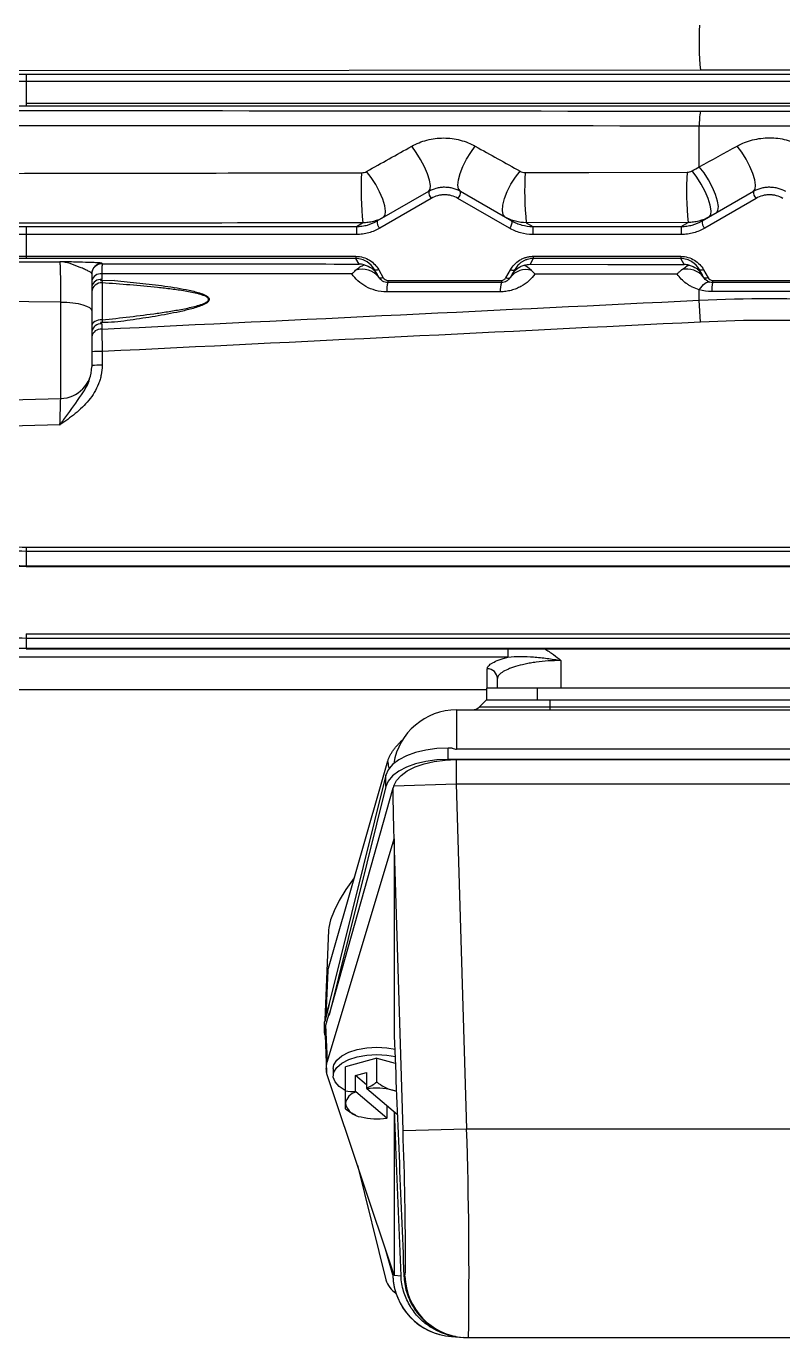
# Paper-space layout '_Top' of a CAD drawing. Header units: inches. Extents: x -10.2 to 13.8, y -10.2 to 6.6.
# Drawn here: x -4.44 to 0.08, y -10.18 to -2.35 of the extents above; entities that cross this region are included whole.
import ezdxf

# ---------------------------------------------------------------- set-up
doc = ezdxf.new("R2010")
doc.units = ezdxf.units.IN
doc.header["$MEASUREMENT"] = 0

psp = doc.layouts.new('_Top')

# ---------------------------------------------------------------- linework, layer by layer
at = {"color": 7, "linetype": 'Continuous', "lineweight": 25}
for p, q in [((-0.4122, -2.6123), (-5.4558, -2.6173)), ((-4.4384, -2.6349), (-4.4384, -2.8266)), ((-4.4384, -2.6349), (4.4384, -2.6349)), ((4.4384, -2.6784), (-4.4384, -2.6784)), ((-4.4384, -2.8088), (4.4384, -2.8088)), ((4.4384, -2.8266), (-4.4384, -2.8266)), ((-0.4188, -3.189), (-0.4188, -2.9454)), ((-2.3422, -3.5122), (-2.035, -3.3348)), ((-1.845, -3.3348), (-1.5378, -3.5122)), ((-0.4022, -3.5122), (-0.095, -3.3348)), ((-2.0195, -3.3775), (-2.3267, -3.5557)), ((-1.5533, -3.5557), (-1.8605, -3.3775)), ((-0.0795, -3.3775), (-0.3867, -3.5557)), ((-2.4665, -3.5452), (-2.4293, -3.5237)), ((-0.4856, -3.5216), (-1.4526, -3.5226)), ((-1.4526, -3.5226), (-1.4135, -3.5452)), ((-0.5265, -3.5452), (-0.4856, -3.5216)), ((-4.4384, -3.5452), (-4.4384, -3.7371)), ((-4.4384, -3.5452), (-2.4665, -3.5452)), ((-2.4665, -3.593), (-4.4384, -3.593)), ((-2.4665, -3.5452), (-2.4665, -3.593)), ((-1.4135, -3.5452), (-1.4135, -3.593)), ((-1.4135, -3.5452), (-0.5265, -3.5452)), ((-0.5265, -3.593), (-1.4135, -3.593)), ((-0.5265, -3.5452), (-0.5265, -3.593)), ((-5.3939, -3.7554), (-4.237, -3.7562)), ((-4.4384, -3.7235), (-2.4697, -3.7235)), ((-2.4697, -3.7371), (-4.4384, -3.7371)), ((-2.4697, -3.7235), (-2.4697, -3.7371)), ((-2.4509, -3.7696), (-2.4697, -3.7371)), ((-1.4103, -3.7371), (-1.4298, -3.7709)), ((-1.4103, -3.7235), (-0.5297, -3.7235)), ((-1.4103, -3.7235), (-1.4103, -3.7371)), ((-0.5297, -3.7371), (-1.4103, -3.7371)), ((-0.5297, -3.7235), (-0.5297, -3.7371)), ((-0.5095, -3.7721), (-0.5297, -3.7371)), ((-3.9872, -3.8283), (-3.9872, -3.8622)), ((-3.985, -3.7655), (-3.985, -3.7677)), ((-2.3329, -3.849), (-2.3606, -3.8011)), ((-2.3337, -3.8033), (-2.3061, -3.8515)), ((-1.5739, -3.8515), (-1.5463, -3.8033)), ((-1.5194, -3.8011), (-1.5471, -3.849)), ((-0.3929, -3.849), (-0.4206, -3.8011)), ((-0.3937, -3.8033), (-0.3661, -3.8515)), ((-3.9107, -3.8686), (-3.9949, -3.8707)), ((-3.985, -3.8822), (-3.985, -4.1031)), ((-2.2792, -3.8671), (-1.6008, -3.8671)), ((-2.2792, -3.8671), (-2.2792, -3.88)), ((-1.6008, -3.88), (-2.2792, -3.88)), ((-1.6008, -3.8671), (-1.6008, -3.88)), ((-0.3392, -3.8671), (0.3392, -3.8671)), ((-0.3392, -3.8671), (-0.3392, -3.88)), ((0.3392, -3.88), (-0.3392, -3.88)), ((-0.4188, -3.9858), (-0.4188, -3.9237)), ((-0.4122, -4.1164), (-0.4188, -3.9858)), ((-4.047, -4.0497), (-4.047, -4.3829)), ((-3.9107, -4.1174), (-3.9949, -4.1195)), ((-3.9872, -4.1271), (-3.9872, -4.1585)), ((-3.985, -4.292), (-3.985, -4.3743)), ((-5.844, -4.6151), (-4.232, -4.5729)), ((-4.237, -4.7307), (-5.3939, -4.762)), ((-4.4384, -5.4608), (4.4384, -5.4608)), ((-4.4384, -5.4608), (-4.4384, -5.577)), ((4.4384, -5.4857), (-4.4384, -5.4857)), ((-4.4384, -5.572), (4.4384, -5.572)), ((-4.4384, -5.577), (4.4384, -5.577)), ((-4.4384, -5.9784), (4.4384, -5.9784)), ((-4.4384, -5.9784), (-4.4384, -6.0675)), ((4.4384, -6.0056), (-4.4384, -6.0056)), ((-4.4384, -6.0649), (4.4384, -6.0649)), ((-4.4384, -6.0675), (4.4384, -6.0675)), ((-1.5619, -6.1176), (-5.3861, -6.1176)), ((-1.685, -6.3021), (-1.685, -6.1868)), ((-1.245, -6.138), (-1.245, -6.3021)), ((-1.625, -6.3021), (-1.625, -6.2456)), ((-5.4641, -6.31), (-1.6875, -6.31)), ((-1.6875, -6.3725), (-1.6875, -6.3021)), ((1.6875, -6.3021), (-1.6875, -6.3021)), ((-1.3853, -6.3725), (-1.3853, -6.3021)), ((-1.7324, -6.4149), (-1.69, -6.3725)), ((-1.7324, -6.4149), (1.7324, -6.4149)), ((-1.69, -6.3725), (1.69, -6.3725)), ((-1.31, -6.4325), (-1.31, -6.3725)), ((-1.8681, -6.4325), (-1.8681, -6.6677)), ((-1.8681, -6.4325), (1.8681, -6.4325)), ((-2.6381, -7.9901), (-2.2783, -6.736)), ((-1.9189, -6.729), (-1.9189, -6.6609)), ((-1.894, -6.6609), (-1.9189, -6.6609)), ((1.9169, -6.729), (-1.9189, -6.729)), ((-1.8711, -6.7295), (-1.8711, -6.8747)), ((-1.8711, -6.7295), (1.8711, -6.7295)), ((1.8681, -6.6677), (-1.8681, -6.6677)), ((-2.2912, -6.8227), (-2.6316, -8.1935)), ((-2.2912, -6.8908), (-2.6303, -8.2563)), ((-2.2912, -6.8908), (-2.2912, -6.8227)), ((-2.2436, -6.8856), (-1.8711, -6.8747)), ((-1.8711, -6.8747), (1.8711, -6.8747)), ((-1.8711, -6.8747), (-1.8085, -8.9347)), ((-2.6303, -8.2563), (-2.2469, -6.8976)), ((-2.6398, -8.5312), (-2.2413, -7.202)), ((-2.1883, -8.9457), (-2.2413, -7.202)), ((-2.2413, -7.202), (-2.2413, -8.3801)), ((-2.6329, -7.7477), (-2.6544, -8.2854)), ((-2.6381, -7.9901), (-2.6488, -8.2594)), ((-2.6298, -8.1932), (-2.6547, -8.2934)), ((-2.6488, -8.2594), (-2.6298, -8.1932)), ((-2.6316, -8.1935), (-2.6298, -8.1932)), ((-2.6543, -8.285), (-2.657, -8.2957)), ((-2.657, -8.3639), (-2.657, -8.2957)), ((-2.6492, -8.3153), (-2.6279, -8.24)), ((-2.6543, -8.3532), (-2.657, -8.3639)), ((-2.657, -8.3639), (-2.6543, -8.3746)), ((-2.6533, -8.3747), (-2.6547, -8.3662)), ((-2.654, -8.3747), (-2.6446, -8.5973)), ((-2.6398, -8.5312), (-2.6492, -8.3153)), ((-2.345, -8.5121), (-2.5325, -8.5652)), ((-2.345, -8.6551), (-2.345, -8.5121)), ((-2.345, -8.5121), (-2.2346, -8.5434)), ((-2.605, -8.5748), (-2.605, -8.6184)), ((-2.5325, -8.8146), (-2.5325, -8.5652)), ((-2.4712, -8.6167), (-2.4063, -8.5983)), ((-2.4712, -8.7108), (-2.4712, -8.6167)), ((-2.4063, -8.6719), (-2.4712, -8.6167)), ((-2.4063, -8.5983), (-2.4063, -8.6924)), ((-2.2413, -9.8096), (-2.6382, -8.6236)), ((-2.4063, -8.6924), (-2.4044, -8.6966)), ((-2.4712, -8.7108), (-2.4693, -8.715)), ((-2.2856, -8.8712), (-2.4693, -8.715)), ((-2.2221, -8.8516), (-2.4044, -8.6966)), ((-2.2837, -8.8702), (-2.2837, -8.7992)), ((-2.2413, -8.8353), (-2.2413, -9.8096)), ((-2.1883, -8.9457), (-1.8085, -8.9347)), ((-1.8085, -8.9347), (1.8085, -8.9347)), ((-2.4611, -9.1527), (-2.2912, -9.8369)), ((-2.2497, -9.8072), (-2.2934, -9.6539)), ((-2.2413, -9.8096), (-2.2001, -9.8128)), ((-2.1829, -9.8141), (-2.1768, -9.8146)), ((-1.8991, -10.1763), (-1.8262, -10.1819)), ((-1.8262, -10.1819), (-1.797, -10.1815)), ((-1.797, -10.183), (-1.8262, -10.1819)), ((1.797, -10.183), (-1.797, -10.183))]:
    psp.add_line(p, q, dxfattribs=at)
at = {"color": 8, "linetype": 'Continuous', "lineweight": 25}
for p, q in [((-4.232, -4.5729), (-4.232, -3.9966)), ((-1.5619, -6.0675), (-1.5619, -6.1176))]:
    psp.add_line(p, q, dxfattribs=at)
at = {"color": 7, "linetype": 'Continuous', "lineweight": 25, "flags": 128}
for points in [[(-2.035, -3.3348), (-2.0263, -3.3224), (-2.0247, -3.2997), (-2.0301, -3.2683), (-2.0423, -3.2302), (-2.0604, -3.1881), (-2.0833, -3.1448), (-2.1092, -3.1032), (-2.1366, -3.0661)], [(-1.845, -3.3348), (-1.8562, -3.3212), (-1.8605, -3.2978), (-1.8576, -3.266), (-1.8477, -3.2281), (-1.8314, -3.1863), (-1.8098, -3.1435), (-1.7843, -3.1025), (-1.7566, -3.0659)], [(-0.095, -3.3348), (-0.0854, -3.3219), (-0.0829, -3.2988), (-0.0875, -3.267), (-0.0991, -3.2287), (-0.1168, -3.1865), (-0.1394, -3.1432), (-0.1654, -3.1017), (-0.1931, -3.0649)], [(-0.3172, -3.4631), (-0.3075, -3.4499), (-0.3051, -3.4262), (-0.3102, -3.3937), (-0.3223, -3.3545), (-0.3406, -3.3115), (-0.364, -3.2675), (-0.3906, -3.2258), (-0.4188, -3.189)], [(-2.3044, -3.4904), (-2.2948, -3.4773), (-2.2925, -3.4536), (-2.2976, -3.4212), (-2.3097, -3.3821), (-2.328, -3.3391), (-2.3513, -3.2952), (-2.3779, -3.2535), (-2.406, -3.2167)], [(-1.5773, -3.4894), (-1.5895, -3.475), (-1.5946, -3.4506), (-1.5921, -3.4178), (-1.5823, -3.3787), (-1.5658, -3.3361), (-1.5437, -3.2927), (-1.5175, -3.2515), (-1.489, -3.2151)], [(-1.4592, -3.2227), (-1.0795, -3.2221), (-0.4922, -3.2211)], [(-0.3607, -3.4882), (-0.3509, -3.4749), (-0.3484, -3.4511), (-0.3534, -3.4184), (-0.3655, -3.379), (-0.3839, -3.3359), (-0.4073, -3.2918), (-0.434, -3.25), (-0.4623, -3.2133)], [(-2.3337, -3.8033), (-2.3382, -3.8048), (-2.3425, -3.8058), (-2.3467, -3.8063), (-2.3505, -3.8063), (-2.3538, -3.8057), (-2.3567, -3.8046), (-2.359, -3.8031), (-2.3606, -3.8011)], [(-1.5463, -3.8033), (-1.5418, -3.8048), (-1.5375, -3.8058), (-1.5333, -3.8063), (-1.5295, -3.8063), (-1.5262, -3.8057), (-1.5233, -3.8046), (-1.521, -3.8031), (-1.5194, -3.8011)], [(-1.4298, -3.7709), (-0.9658, -3.7715), (-0.5095, -3.7721)], [(-0.5515, -3.83), (-0.7943, -3.8298), (-1.4009, -3.8296)], [(-0.3937, -3.8033), (-0.3982, -3.8048), (-0.4025, -3.8058), (-0.4067, -3.8063), (-0.4105, -3.8063), (-0.4138, -3.8057), (-0.4167, -3.8046), (-0.419, -3.8031), (-0.4206, -3.8011)], [(-2.3061, -3.8515), (-2.3105, -3.853), (-2.3149, -3.854), (-2.319, -3.8544), (-2.3228, -3.8544), (-2.3261, -3.8538), (-2.329, -3.8526), (-2.3313, -3.851), (-2.3329, -3.849)], [(-1.5739, -3.8515), (-1.5695, -3.853), (-1.5651, -3.854), (-1.561, -3.8544), (-1.5572, -3.8544), (-1.5539, -3.8538), (-1.551, -3.8526), (-1.5487, -3.851), (-1.5471, -3.849)], [(-0.4188, -3.9237), (-0.4104, -3.9117), (-0.4021, -3.9013), (-0.3938, -3.8926), (-0.3858, -3.8856), (-0.378, -3.8806), (-0.3706, -3.8775), (-0.3637, -3.8764), (-0.3573, -3.8773)], [(-0.3661, -3.8515), (-0.3705, -3.853), (-0.3749, -3.854), (-0.379, -3.8544), (-0.3828, -3.8544), (-0.3861, -3.8538), (-0.389, -3.8526), (-0.3913, -3.851), (-0.3929, -3.849)], [(-4.232, -3.9966), (-4.4229, -3.9961), (-5.3989, -3.9936)], [(-1.6074, -3.9352), (-1.9829, -3.9355), (-2.2858, -3.9358)], [(-4.232, -3.9966), (-4.1957, -3.9979), (-4.1609, -4.001), (-4.1289, -4.006), (-4.1009, -4.0126), (-4.078, -4.0206), (-4.061, -4.0297), (-4.0505, -4.0395), (-4.047, -4.0497)], [(-3.985, -4.1031), (-3.9971, -4.1037), (-4.0087, -4.1057), (-4.0194, -4.1088), (-4.0288, -4.113), (-4.0366, -4.1181), (-4.0423, -4.1239), (-4.0458, -4.1303), (-4.047, -4.1368)], [(-1.9189, -6.6609), (-1.9865, -6.6639), (-2.0519, -6.6728), (-2.1129, -6.6874), (-2.1675, -6.7071), (-2.2141, -6.7314), (-2.2509, -6.7593), (-2.2769, -6.7901), (-2.2912, -6.8227)], [(-1.9189, -6.729), (-1.9865, -6.732), (-2.0519, -6.741), (-2.1129, -6.7556), (-2.1675, -6.7753), (-2.2141, -6.7995), (-2.2509, -6.8275), (-2.2769, -6.8583), (-2.2912, -6.8908)], [(-2.2436, -6.8856), (-2.2274, -6.8539), (-2.2001, -6.8241), (-2.1626, -6.7971), (-2.116, -6.7738), (-2.0618, -6.7549), (-2.0016, -6.7409), (-1.9374, -6.7323), (-1.8711, -6.7295)], [(-2.4782, -7.4327), (-2.4808, -7.4363), (-2.5296, -7.5062), (-2.5697, -7.572), (-2.6004, -7.6325), (-2.6212, -7.6866), (-2.6317, -7.7333), (-2.6329, -7.7477)], [(-2.605, -8.5748), (-2.6011, -8.5526), (-2.5837, -8.5242), (-2.5536, -8.4986), (-2.5121, -8.477), (-2.4617, -8.4607), (-2.405, -8.4506), (-2.345, -8.4472), (-2.285, -8.4506), (-2.2359, -8.4589)], [(-2.5702, -8.6822), (-2.5941, -8.655), (-2.6046, -8.6258), (-2.6011, -8.5962), (-2.5837, -8.5678), (-2.5536, -8.5421), (-2.5121, -8.5206), (-2.4617, -8.5043), (-2.405, -8.4942), (-2.345, -8.4907), (-2.285, -8.4942), (-2.234, -8.5029)], [(-2.5325, -8.7068), (-2.5341, -8.706), (-2.5702, -8.6822)], [(-2.2276, -8.7095), (-2.2391, -8.7073), (-2.2513, -8.7042)], [(-2.2269, -8.7124), (-2.2309, -8.7109), (-2.2513, -8.7042)]]:
    psp.add_lwpolyline(points, dxfattribs=at)
at = {"color": 7, "linetype": 'Continuous', "lineweight": 25}
for centre, radius, start, end in [((1.6214, -2.4272), 2.0419, 177.6075, 185.20219), ((0.0153, -2.9332), 0.4343, 169.84592, 181.60909), ((-0.3818, -3.3286), 2.0567, 177.0955, 185.4428), ((0.5933, -3.3274), 2.0552, 177.08126, 185.45185), ((1.5587, -3.3261), 2.0536, 177.06682, 185.46112), ((-1.9855, -3.341), 0.0498, 172.90551, 227.04865), ((-1.8945, -3.341), 0.0498, 312.95135, 7.09449), ((-0.0455, -3.341), 0.0498, 172.90551, 227.04865), ((-2.2946, -3.5197), 0.0482, 171.02549, 228.22187), ((-1.5854, -3.5197), 0.0482, 311.77813, 8.97451), ((-0.3546, -3.5197), 0.0482, 171.02549, 228.22187), ((-3.985, -3.8275), 0.062, 89.99018, 179.99018), ((-3.985, -3.8296), 0.062, 89.99018, 179.99018), ((-3.9941, -3.8821), 0.0542, 82.66788, 167.42121), ((-2.4321, -3.9267), 0.126, 38.05037, 108.04914), ((-1.4535, -3.9213), 0.1183, 74.52249, 142.30387), ((-0.4918, -3.9241), 0.1242, 37.21922, 105.7216), ((-3.9939, -3.916), 0.0543, 82.82321, 167.7405), ((-3.9896, -3.9397), 0.0577, 85.43225, 174.55245), ((-2.1109, -3.9281), 0.175, 164.05699, 182.52674), ((-1.4356, -3.9276), 0.1719, 163.9156, 182.53722), ((-0.1454, -3.9267), 0.1993, 166.45913, 182.16303), ((-3.9928, -4.1818), 0.055, 84.07976, 170.10555), ((-3.9927, -4.2133), 0.0551, 84.23289, 170.37067), ((-4.0005, -4.8853), 0.5935, 88.50461, 94.49436), ((-4.237, -4.3829), 0.19, 271.5, 0), ((-4.0005, -4.9677), 0.5935, 88.50461, 94.49436), ((-1.6844, -6.2462), 0.0594, 0.57586, 90.56451), ((-1.7749, -6.3725), 0.06, 270, 315), ((-1.8681, -6.8125), 0.38, 90.00367, 170.93503), ((-1.8684, -6.6164), 0.0513, 240.02813, 270.24094), ((-2.1211, -6.9253), 0.1288, 162.05028, 167.60357), ((-2.4976, -8.3031), 0.1574, 163.89037, 176.46471), ((-2.5225, -8.4324), 0.2848, 294.08138, 308.54891), ((-2.3454, -9.0546), 0.3628, 74.96304, 99.35838), ((-2.1745, -8.4433), 0.272, 231.16408, 253.59811), ((-2.4946, -8.5336), 0.1787, 257.74559, 277.50427), ((-2.4466, -8.7993), 0.0873, 105.12206, 169.85125), ((-2.4285, -8.7565), 0.1076, 194.72947, 264.51865), ((-2.3508, -8.5857), 0.2923, 231.55139, 240.5984), ((-2.345, -8.5748), 0.3046, 240.65625, 244.76109), ((-2.3446, -8.5132), 0.3628, 254.96304, 279.35838), ((-2.3117, -8.8172), 0.06, 295.80138, 297.8288), ((-24.8052, -9.7684), 22.6319, 0.00647, 2.08315), ((-27.8639, -9.7989), 26.0697, 359.1557, 1.89968), ((-2.146, -9.7901), 0.1525, 197.8759, 236.3415), ((-1.8699, -9.7974), 0.38, 181.96167, 265.59675)]:
    psp.add_arc(centre, radius, start, end, dxfattribs=at)
at = {"color": 8, "linetype": 'Continuous', "lineweight": 25}
for centre, radius, start, end in [((-2.3993, -9.7743), 0.2262, 349.73938, 2.14111), ((-1.8699, -9.7974), 0.38, 181.47012, 265.59328), ((-1.797, -9.803), 0.38, 181.73663, 265.5933)]:
    psp.add_arc(centre, radius, start, end, dxfattribs=at)
at = {"color": 7, "linetype": 'Continuous', "lineweight": 25}
for points, knots in [([(-5.1236, -2.6269), (-5.1016, -2.6275), (-5.0786, -2.6281), (-5.0304, -2.6292), (-5.0051, -2.6297), (-4.9269, -2.6312), (-4.8715, -2.6321), (-4.7984, -2.633), (-4.7835, -2.6331), (-4.7535, -2.6334), (-4.7382, -2.6336), (-4.6921, -2.634), (-4.6611, -2.6342), (-4.5671, -2.6347), (-4.5034, -2.6349), (-4.4384, -2.6349)], [0, 0, 0, 0, 0.125, 0.125, 0.25, 0.25, 0.5, 0.5, 0.5625, 0.5625, 0.625, 0.625, 0.75, 0.75, 1, 1, 1, 1]), ([(-4.4384, -2.6784), (-4.5054, -2.6784), (-4.5711, -2.6782), (-4.6679, -2.6774), (-4.6999, -2.6771), (-4.7474, -2.6766), (-4.7632, -2.6764), (-4.7943, -2.6759), (-4.8096, -2.6757), (-4.8851, -2.6745), (-4.9421, -2.6733), (-5.0229, -2.6712), (-5.049, -2.6704), (-5.099, -2.6688), (-5.1228, -2.668), (-5.1455, -2.6671)], [0, 0, 0, 0, 0.25, 0.25, 0.375, 0.375, 0.4375, 0.4375, 0.5, 0.5, 0.75, 0.75, 0.875, 0.875, 1, 1, 1, 1]), ([(-4.4384, -2.8266), (-4.4711, -2.8266), (-4.5038, -2.8267), (-4.5687, -2.8269), (-4.6011, -2.827), (-4.696, -2.8276), (-4.7568, -2.8281), (-4.83, -2.829), (-4.8445, -2.8292), (-4.8732, -2.8296), (-4.8874, -2.8299), (-4.9291, -2.8305), (-4.9558, -2.831), (-5.0329, -2.8325), (-5.0802, -2.8337), (-5.1236, -2.835)], [0, 0, 0, 0, 0.125, 0.125, 0.25, 0.25, 0.5, 0.5, 0.5625, 0.5625, 0.625, 0.625, 0.75, 0.75, 1, 1, 1, 1]), ([(-2.1366, -3.0661), (-2.1082, -3.0502), (-2.0777, -3.0379), (-2.0291, -3.0252), (-2.0125, -3.022), (-1.9793, -3.0178), (-1.9626, -3.0167), (-1.929, -3.0168), (-1.912, -3.0179), (-1.879, -3.0222), (-1.8627, -3.0254), (-1.8309, -3.0338), (-1.8152, -3.039), (-1.7851, -3.0511), (-1.7706, -3.0581), (-1.7566, -3.0659)], [0, 0, 0, 0, 0.25, 0.25, 0.375, 0.375, 0.5, 0.5, 0.625, 0.625, 0.75, 0.75, 0.875, 0.875, 1, 1, 1, 1]), ([(-0.1931, -3.0649), (-0.1643, -3.049), (-0.1336, -3.0368), (-0.0845, -3.0242), (-0.0678, -3.021), (-0.0342, -3.0167), (-0.0173, -3.0156), (0.0167, -3.0156), (0.0339, -3.0167), (0.0676, -3.0209), (0.0841, -3.0241), (0.1166, -3.0324), (0.1327, -3.0376), (0.1637, -3.0499), (0.1787, -3.057), (0.1931, -3.0649)], [0, 0, 0, 0, 0.25, 0.25, 0.375, 0.375, 0.5, 0.5, 0.625, 0.625, 0.75, 0.75, 0.875, 0.875, 1, 1, 1, 1]), ([(-5.4928, -3.2296), (-5.3663, -3.2294), (-5.2397, -3.2292), (-5.1131, -3.229), (-4.6069, -3.2281), (-4.1007, -3.2273), (-3.5944, -3.2264), (-3.2083, -3.2257), (-2.8221, -3.2251), (-2.4359, -3.2244)], [0, 0, 0, 0, 0.009652, 0.009652, 0.009652, 0.04826, 0.04826, 0.04826, 0.07771212, 0.07771212, 0.07771212, 0.07771212]), ([(-2.4359, -3.2244), (-2.4306, -3.2244), (-2.4254, -3.2237), (-2.4152, -3.2211), (-2.4105, -3.2192), (-2.406, -3.2167)], [0, 0, 0, 0, 0.5, 0.5, 1, 1, 1, 1]), ([(-0.4922, -3.2211), (-0.4869, -3.221), (-0.4816, -3.2204), (-0.4715, -3.2177), (-0.4668, -3.2158), (-0.4623, -3.2133)], [0, 0, 0, 0, 0.5, 0.5, 1, 1, 1, 1]), ([(-2.035, -3.3348), (-2.0208, -3.3267), (-2.0054, -3.3202), (-1.9814, -3.3138), (-1.9732, -3.3121), (-1.9567, -3.3099), (-1.9482, -3.3094), (-1.9315, -3.3094), (-1.9232, -3.31), (-1.9067, -3.3122), (-1.8984, -3.3138), (-1.8743, -3.3203), (-1.8592, -3.3267), (-1.845, -3.3348)], [0, 0, 0, 0, 0.25, 0.25, 0.375, 0.375, 0.5, 0.5, 0.625, 0.625, 0.75, 0.75, 1, 1, 1, 1]), ([(-1.8605, -3.3775), (-1.8723, -3.3707), (-1.8849, -3.3653), (-1.9051, -3.3598), (-1.912, -3.3584), (-1.9259, -3.3566), (-1.9328, -3.3561), (-1.9469, -3.3561), (-1.954, -3.3565), (-1.9679, -3.3584), (-1.9748, -3.3598), (-1.9948, -3.3652), (-2.0077, -3.3707), (-2.0195, -3.3775)], [0, 0, 0, 0, 0.25, 0.25, 0.375, 0.375, 0.5, 0.5, 0.625, 0.625, 0.75, 0.75, 1, 1, 1, 1]), ([(-0.095, -3.3348), (-0.0808, -3.3267), (-0.0654, -3.3202), (-0.0414, -3.3138), (-0.0332, -3.3121), (-0.0167, -3.3099), (-0.0082, -3.3094), (0.0085, -3.3094), (0.0168, -3.31), (0.0333, -3.3122), (0.0416, -3.3138), (0.0657, -3.3203), (0.0808, -3.3267), (0.095, -3.3348)], [0, 0, 0, 0, 0.25, 0.25, 0.375, 0.375, 0.5, 0.5, 0.625, 0.625, 0.75, 0.75, 1, 1, 1, 1]), ([(0.0795, -3.3775), (0.0677, -3.3707), (0.0551, -3.3653), (0.0349, -3.3598), (0.028, -3.3584), (0.0141, -3.3566), (0.0072, -3.3561), (-0.0069, -3.3561), (-0.014, -3.3565), (-0.0279, -3.3584), (-0.0348, -3.3598), (-0.0548, -3.3652), (-0.0677, -3.3707), (-0.0795, -3.3775)], [0, 0, 0, 0, 0.25, 0.25, 0.375, 0.375, 0.5, 0.5, 0.625, 0.625, 0.75, 0.75, 1, 1, 1, 1]), ([(-2.4665, -3.5452), (-2.4553, -3.5452), (-2.4443, -3.5445), (-2.4225, -3.5416), (-2.4116, -3.5394), (-2.38, -3.5309), (-2.3604, -3.5227), (-2.3422, -3.5122)], [0, 0, 0, 0, 0.25, 0.25, 0.5, 0.5, 1, 1, 1, 1]), ([(-2.3044, -3.4904), (-2.3233, -3.5013), (-2.3433, -3.5096), (-2.375, -3.5181), (-2.3858, -3.5202), (-2.4074, -3.523), (-2.4183, -3.5237), (-2.4293, -3.5237)], [0, 0, 0, 0, 0.5, 0.5, 0.75, 0.75, 1, 1, 1, 1]), ([(-1.4526, -3.5226), (-1.4746, -3.5227), (-1.4961, -3.5199), (-1.5277, -3.5114), (-1.5381, -3.5079), (-1.5582, -3.4996), (-1.5679, -3.4948), (-1.5773, -3.4894)], [0, 0, 0, 0, 0.5, 0.5, 0.75, 0.75, 1, 1, 1, 1]), ([(-1.5378, -3.5122), (-1.5287, -3.5175), (-1.5192, -3.5222), (-1.4995, -3.5303), (-1.4891, -3.5339), (-1.4575, -3.5423), (-1.4358, -3.5452), (-1.4135, -3.5452)], [0, 0, 0, 0, 0.25, 0.25, 0.5, 0.5, 1, 1, 1, 1]), ([(-0.5265, -3.5452), (-0.5153, -3.5452), (-0.5043, -3.5445), (-0.4825, -3.5416), (-0.4716, -3.5394), (-0.44, -3.5309), (-0.4204, -3.5227), (-0.4022, -3.5122)], [0, 0, 0, 0, 0.25, 0.25, 0.5, 0.5, 1, 1, 1, 1]), ([(-0.3607, -3.4882), (-0.3796, -3.4992), (-0.3996, -3.5074), (-0.4313, -3.5159), (-0.4421, -3.518), (-0.4637, -3.5209), (-0.4746, -3.5216), (-0.4856, -3.5216)], [0, 0, 0, 0, 0.5, 0.5, 0.75, 0.75, 1, 1, 1, 1]), ([(-4.4384, -3.593), (-4.5065, -3.593), (-4.5733, -3.5927), (-4.6715, -3.5918), (-4.7039, -3.5914), (-4.7679, -3.5905), (-4.7989, -3.59), (-4.8593, -3.5889), (-4.8885, -3.5883), (-4.9453, -3.5869), (-4.9729, -3.5861), (-5.0262, -3.5845), (-5.0517, -3.5836), (-5.1004, -3.5818), (-5.1235, -3.5808), (-5.1455, -3.5798)], [0, 0, 0, 0, 0.25, 0.25, 0.375, 0.375, 0.5, 0.5, 0.625, 0.625, 0.75, 0.75, 0.875, 0.875, 1, 1, 1, 1]), ([(-5.1236, -3.5364), (-5.0811, -3.5378), (-5.0343, -3.539), (-4.957, -3.5406), (-4.9303, -3.5411), (-4.8752, -3.542), (-4.8469, -3.5424), (-4.7884, -3.5432), (-4.7583, -3.5435), (-4.6962, -3.5441), (-4.6647, -3.5444), (-4.5694, -3.545), (-4.5046, -3.5452), (-4.4384, -3.5452)], [0, 0, 0, 0, 0.25, 0.25, 0.375, 0.375, 0.5, 0.5, 0.625, 0.625, 0.75, 0.75, 1, 1, 1, 1]), ([(-2.3267, -3.5557), (-2.3473, -3.5676), (-2.3694, -3.5769), (-2.4049, -3.5865), (-2.4171, -3.5889), (-2.4416, -3.5922), (-2.454, -3.593), (-2.4665, -3.593)], [0, 0, 0, 0, 0.5, 0.5, 0.75, 0.75, 1, 1, 1, 1]), ([(-1.4135, -3.593), (-1.4385, -3.593), (-1.4629, -3.5898), (-1.4984, -3.5802), (-1.51, -3.5762), (-1.5323, -3.567), (-1.543, -3.5617), (-1.5533, -3.5557)], [0, 0, 0, 0, 0.5, 0.5, 0.75, 0.75, 1, 1, 1, 1]), ([(-0.3867, -3.5557), (-0.4073, -3.5676), (-0.4294, -3.5769), (-0.4649, -3.5865), (-0.4771, -3.5889), (-0.5016, -3.5922), (-0.514, -3.593), (-0.5265, -3.593)], [0, 0, 0, 0, 0.5, 0.5, 0.75, 0.75, 1, 1, 1, 1]), ([(-5.1455, -3.7282), (-5.1024, -3.7275), (-5.055, -3.7269), (-4.977, -3.726), (-4.9498, -3.7258), (-4.9071, -3.7254), (-4.8925, -3.7253), (-4.8631, -3.725), (-4.8482, -3.7249), (-4.7729, -3.7244), (-4.7096, -3.7241), (-4.61, -3.7237), (-4.5759, -3.7236), (-4.5074, -3.7235), (-4.473, -3.7235), (-4.4384, -3.7235)], [0, 0, 0, 0, 0.25, 0.25, 0.375, 0.375, 0.4375, 0.4375, 0.5, 0.5, 0.75, 0.75, 0.875, 0.875, 1, 1, 1, 1]), ([(-4.4384, -3.7371), (-4.472, -3.7371), (-4.5054, -3.7371), (-4.5717, -3.7373), (-4.6048, -3.7375), (-4.7016, -3.7382), (-4.7629, -3.7388), (-4.836, -3.7398), (-4.8504, -3.74), (-4.8789, -3.7405), (-4.893, -3.7407), (-4.9343, -3.7415), (-4.9607, -3.742), (-5.0362, -3.7437), (-5.082, -3.7449), (-5.1236, -3.7463)], [0, 0, 0, 0, 0.125, 0.125, 0.25, 0.25, 0.5, 0.5, 0.5625, 0.5625, 0.625, 0.625, 0.75, 0.75, 1, 1, 1, 1]), ([(-3.985, -3.7655), (-3.985, -3.765), (-3.9869, -3.7645), (-3.9924, -3.7638), (-3.9947, -3.7635), (-4.0001, -3.7631), (-4.0032, -3.7628), (-4.0138, -3.7621), (-4.0223, -3.7617), (-4.0418, -3.7608), (-4.0529, -3.7604), (-4.0889, -3.7593), (-4.1163, -3.7586), (-4.1602, -3.7576), (-4.1753, -3.7573), (-4.1983, -3.7569), (-4.206, -3.7567), (-4.2215, -3.7565), (-4.2293, -3.7563), (-4.237, -3.7562)], [0, 0, 0, 0, 0.125, 0.125, 0.1875, 0.1875, 0.25, 0.25, 0.375, 0.375, 0.5, 0.5, 0.75, 0.75, 0.875, 0.875, 0.9375, 0.9375, 1, 1, 1, 1]), ([(-4.232, -3.9966), (-4.2319, -3.9827), (-4.2319, -3.9685), (-4.2318, -3.9397), (-4.2319, -3.9255), (-4.232, -3.8974), (-4.2322, -3.8834), (-4.2324, -3.8638), (-4.2325, -3.8574), (-4.2327, -3.845), (-4.2328, -3.8389), (-4.2332, -3.8215), (-4.2334, -3.8111), (-4.2339, -3.7971), (-4.2341, -3.7927), (-4.2344, -3.7846), (-4.2346, -3.7809), (-4.2349, -3.7743), (-4.2351, -3.7714), (-4.2355, -3.7662), (-4.2356, -3.764), (-4.2362, -3.7586), (-4.2366, -3.7565), (-4.237, -3.7562)], [0, 0, 0, 0, 0.125, 0.125, 0.25, 0.25, 0.375, 0.375, 0.4375, 0.4375, 0.5, 0.5, 0.625, 0.625, 0.6875, 0.6875, 0.75, 0.75, 0.8125, 0.8125, 0.875, 0.875, 1, 1, 1, 1]), ([(-4.047, -3.8275), (-4.047, -3.8253), (-4.049, -3.8229), (-4.0561, -3.8176), (-4.0613, -3.8146), (-4.0741, -3.8082), (-4.0817, -3.8047), (-4.0984, -3.7973), (-4.1075, -3.7933), (-4.1359, -3.7814), (-4.1562, -3.7733), (-4.1865, -3.7641), (-4.1966, -3.7615), (-4.2118, -3.7587), (-4.2168, -3.7579), (-4.2269, -3.7567), (-4.232, -3.7564), (-4.237, -3.7562)], [0, 0, 0, 0, 0.125, 0.125, 0.25, 0.25, 0.375, 0.375, 0.5, 0.5, 0.75, 0.75, 0.875, 0.875, 0.9375, 0.9375, 1, 1, 1, 1]), ([(-2.4697, -3.7235), (-2.4549, -3.7235), (-2.4405, -3.7256), (-2.4126, -3.7338), (-2.3998, -3.7396), (-2.3644, -3.7616), (-2.3463, -3.7814), (-2.3337, -3.8033)], [0, 0, 0, 0, 0.25, 0.25, 0.5, 0.5, 1, 1, 1, 1]), ([(-2.3606, -3.8011), (-2.3703, -3.7842), (-2.3842, -3.7686), (-2.4124, -3.7506), (-2.4227, -3.7458), (-2.4456, -3.7389), (-2.4574, -3.7371), (-2.4697, -3.7371)], [0, 0, 0, 0, 0.5, 0.5, 0.75, 0.75, 1, 1, 1, 1]), ([(-1.5463, -3.8033), (-1.54, -3.7924), (-1.5324, -3.7821), (-1.5144, -3.7631), (-1.5038, -3.7543), (-1.4863, -3.7434), (-1.4802, -3.7401), (-1.4672, -3.7342), (-1.4604, -3.7317), (-1.4466, -3.7277), (-1.4396, -3.7261), (-1.4252, -3.724), (-1.4177, -3.7235), (-1.4103, -3.7235)], [0, 0, 0, 0, 0.25, 0.25, 0.5, 0.5, 0.625, 0.625, 0.75, 0.75, 0.875, 0.875, 1, 1, 1, 1]), ([(-1.4103, -3.7371), (-1.4164, -3.7371), (-1.4226, -3.7375), (-1.4345, -3.7393), (-1.4403, -3.7406), (-1.4517, -3.7441), (-1.4572, -3.7462), (-1.4676, -3.7511), (-1.4725, -3.7538), (-1.4864, -3.7627), (-1.4947, -3.7697), (-1.5087, -3.7846), (-1.5145, -3.7926), (-1.5194, -3.8011)], [0, 0, 0, 0, 0.125, 0.125, 0.25, 0.25, 0.375, 0.375, 0.5, 0.5, 0.75, 0.75, 1, 1, 1, 1]), ([(-0.5297, -3.7235), (-0.5149, -3.7235), (-0.5005, -3.7256), (-0.4726, -3.7338), (-0.4598, -3.7396), (-0.4244, -3.7616), (-0.4063, -3.7814), (-0.3937, -3.8033)], [0, 0, 0, 0, 0.25, 0.25, 0.5, 0.5, 1, 1, 1, 1]), ([(-0.4206, -3.8011), (-0.4303, -3.7842), (-0.4442, -3.7686), (-0.4724, -3.7506), (-0.4827, -3.7458), (-0.5056, -3.7389), (-0.5174, -3.7371), (-0.5297, -3.7371)], [0, 0, 0, 0, 0.5, 0.5, 0.75, 0.75, 1, 1, 1, 1]), ([(-4.047, -3.8275), (-4.047, -3.8454), (-4.047, -3.8638), (-4.047, -3.9007), (-4.047, -3.9193), (-4.047, -3.9568), (-4.047, -3.9757), (-4.047, -4.0131), (-4.047, -4.0315), (-4.047, -4.0497)], [0, 0, 0, 0, 0.25, 0.25, 0.5, 0.5, 0.75, 0.75, 1, 1, 1, 1]), ([(-3.985, -3.7677), (-3.9852, -3.768), (-3.9854, -3.7696), (-3.9858, -3.7753), (-3.986, -3.7793), (-3.9864, -3.7897), (-3.9865, -3.7961), (-3.9869, -3.8107), (-3.987, -3.819), (-3.9872, -3.8283)], [0, 0, 0, 0, 0.25, 0.25, 0.5, 0.5, 0.75, 0.75, 1, 1, 1, 1]), ([(-2.4932, -3.829), (-2.5689, -3.829), (-2.6446, -3.829), (-2.7202, -3.8289), (-3.1425, -3.8287), (-3.5648, -3.8285), (-3.9872, -3.8283)], [0.00377777, 0.00377777, 0.00377777, 0.00377777, 0.0095504, 0.0095504, 0.0095504, 0.04176786, 0.04176786, 0.04176786, 0.04176786]), ([(-3.985, -3.7677), (-3.7382, -3.768), (-3.4913, -3.7683), (-3.2445, -3.7686), (-2.98, -3.7689), (-2.7154, -3.7693), (-2.4509, -3.7696)], [0.00157666, 0.00157666, 0.00157666, 0.00157666, 0.02040795, 0.02040795, 0.02040795, 0.04058878, 0.04058878, 0.04058878, 0.04058878]), ([(-2.4932, -3.829), (-2.4896, -3.825), (-2.4859, -3.821), (-2.4786, -3.8136), (-2.4749, -3.8102), (-2.4712, -3.8069)], [0, 0, 0, 0, 0.5, 0.5, 1, 1, 1, 1]), ([(-2.2858, -3.9358), (-2.3087, -3.9358), (-2.3306, -3.9328), (-2.373, -3.9216), (-2.3923, -3.9137), (-2.4279, -3.894), (-2.4434, -3.8826), (-2.471, -3.8575), (-2.4831, -3.8436), (-2.4932, -3.829)], [0, 0, 0, 0, 0.25, 0.25, 0.5, 0.5, 0.75, 0.75, 1, 1, 1, 1]), ([(-2.4712, -3.8069), (-2.4624, -3.7991), (-2.4537, -3.7925), (-2.4369, -3.7815), (-2.4286, -3.7771), (-2.4208, -3.7742)], [0, 0, 0, 0, 0.5, 0.5, 1, 1, 1, 1]), ([(-2.4208, -3.7742), (-2.4257, -3.7728), (-2.4307, -3.7718), (-2.4408, -3.7702), (-2.4459, -3.7698), (-2.4509, -3.7696)], [0, 0, 0, 0, 0.5, 0.5, 1, 1, 1, 1]), ([(-2.4208, -3.7742), (-2.4039, -3.778), (-2.3888, -3.7851), (-2.3688, -3.7999), (-2.3628, -3.8054), (-2.3547, -3.8145), (-2.3522, -3.8177), (-2.3474, -3.8242), (-2.3452, -3.8277), (-2.3432, -3.8312)], [0, 0, 0, 0, 0.5, 0.5, 0.75, 0.75, 0.875, 0.875, 1, 1, 1, 1]), ([(-1.4009, -3.8296), (-1.411, -3.844), (-1.4229, -3.8575), (-1.4505, -3.8825), (-1.4665, -3.8941), (-1.493, -3.9086), (-1.5022, -3.913), (-1.5217, -3.9208), (-1.5319, -3.9241), (-1.5527, -3.9296), (-1.5633, -3.9317), (-1.5852, -3.9345), (-1.5963, -3.9352), (-1.6074, -3.9352)], [0, 0, 0, 0, 0.25, 0.25, 0.5, 0.5, 0.625, 0.625, 0.75, 0.75, 0.875, 0.875, 1, 1, 1, 1]), ([(-1.5376, -3.8326), (-1.5357, -3.8293), (-1.5336, -3.826), (-1.5291, -3.8197), (-1.5267, -3.8167), (-1.5191, -3.808), (-1.5135, -3.8027), (-1.501, -3.7931), (-1.4943, -3.7888), (-1.4801, -3.7817), (-1.4725, -3.7789), (-1.4646, -3.7767)], [0, 0, 0, 0, 0.125, 0.125, 0.25, 0.25, 0.5, 0.5, 0.75, 0.75, 1, 1, 1, 1]), ([(-1.4646, -3.7767), (-1.4589, -3.775), (-1.4532, -3.7736), (-1.4415, -3.7717), (-1.4356, -3.7711), (-1.4298, -3.7709)], [0, 0, 0, 0, 0.5, 0.5, 1, 1, 1, 1]), ([(-1.4009, -3.8296), (-1.4043, -3.8255), (-1.4078, -3.8215), (-1.4149, -3.8141), (-1.4184, -3.8106), (-1.4219, -3.8073)], [0, 0, 0, 0, 0.5, 0.5, 1, 1, 1, 1]), ([(-0.5515, -3.83), (-0.5473, -3.8252), (-0.5429, -3.8206), (-0.5343, -3.8122), (-0.5299, -3.8082), (-0.5255, -3.8046)], [0, 0, 0, 0, 0.5, 0.5, 1, 1, 1, 1]), ([(-0.4188, -3.9237), (-0.4337, -3.9193), (-0.4475, -3.9138), (-0.4669, -3.9042), (-0.4731, -3.9007), (-0.4852, -3.8934), (-0.491, -3.8894), (-0.5188, -3.8691), (-0.5368, -3.8505), (-0.5515, -3.83)], [0, 0, 0, 0, 0.25, 0.25, 0.375, 0.375, 0.5, 0.5, 1, 1, 1, 1]), ([(-0.5255, -3.8046), (-0.5175, -3.798), (-0.5097, -3.7923), (-0.4983, -3.7853), (-0.4946, -3.7831), (-0.4871, -3.7794), (-0.4834, -3.7778), (-0.4799, -3.7765)], [0, 0, 0, 0, 0.5, 0.5, 0.75, 0.75, 1, 1, 1, 1]), ([(-0.4799, -3.7765), (-0.4847, -3.7752), (-0.4896, -3.7742), (-0.4995, -3.7727), (-0.5045, -3.7723), (-0.5095, -3.7721)], [0, 0, 0, 0, 0.5, 0.5, 1, 1, 1, 1]), ([(-0.4799, -3.7765), (-0.4629, -3.7803), (-0.4477, -3.7874), (-0.4276, -3.8022), (-0.4215, -3.8078), (-0.4133, -3.8169), (-0.4108, -3.8201), (-0.406, -3.8267), (-0.4038, -3.8302), (-0.4018, -3.8337)], [0, 0, 0, 0, 0.5, 0.5, 0.75, 0.75, 0.875, 0.875, 1, 1, 1, 1]), ([(-3.985, -4.1031), (-3.9301, -4.0974), (-3.8752, -4.0913), (-3.7656, -4.0783), (-3.711, -4.0714), (-3.6292, -4.0597), (-3.602, -4.0556), (-3.5479, -4.0467), (-3.5208, -4.0419), (-3.4807, -4.0338), (-3.4673, -4.031), (-3.4408, -4.0248), (-3.4277, -4.0215), (-3.402, -4.014), (-3.3893, -4.01), (-3.3715, -4.0022), (-3.3656, -3.9993), (-3.3579, -3.9941), (-3.3556, -3.9922), (-3.3517, -3.9879), (-3.3502, -3.9855), (-3.3492, -3.9806), (-3.3497, -3.978), (-3.3522, -3.9734), (-3.3543, -3.9713), (-3.3611, -3.9657), (-3.3668, -3.9628), (-3.3786, -3.9576), (-3.3848, -3.9554), (-3.3974, -3.9514), (-3.4039, -3.9495), (-3.4234, -3.9444), (-3.4366, -3.9415), (-3.4631, -3.9361), (-3.4766, -3.9337), (-3.517, -3.927), (-3.5442, -3.9231), (-3.5988, -3.9161), (-3.6262, -3.9129), (-3.7086, -3.9041), (-3.7638, -3.8991), (-3.8743, -3.89), (-3.9296, -3.8859), (-3.985, -3.8822)], [0, 0, 0, 0, 0.125, 0.125, 0.25, 0.25, 0.3125, 0.3125, 0.375, 0.375, 0.40625, 0.40625, 0.4375, 0.4375, 0.46875, 0.46875, 0.484375, 0.484375, 0.492187, 0.492187, 0.5, 0.5, 0.507812, 0.507812, 0.515625, 0.515625, 0.53125, 0.53125, 0.546875, 0.546875, 0.5625, 0.5625, 0.59375, 0.59375, 0.625, 0.625, 0.6875, 0.6875, 0.75, 0.75, 0.875, 0.875, 1, 1, 1, 1]), ([(-3.9107, -3.8686), (-3.8606, -3.873), (-3.8105, -3.8778), (-3.7107, -3.8884), (-3.6609, -3.8942), (-3.5866, -3.9045), (-3.5619, -3.9082), (-3.5129, -3.9164), (-3.4885, -3.9209), (-3.4526, -3.9288), (-3.4407, -3.9316), (-3.4172, -3.9378), (-3.4056, -3.9412), (-3.3886, -3.9472), (-3.383, -3.9493), (-3.3723, -3.954), (-3.3672, -3.9566), (-3.3576, -3.9624), (-3.3532, -3.9657), (-3.3483, -3.9715), (-3.3469, -3.9736), (-3.3453, -3.9779), (-3.3449, -3.9802), (-3.3454, -3.9848), (-3.3463, -3.987), (-3.3488, -3.9913), (-3.3504, -3.9933), (-3.3561, -3.999), (-3.3608, -4.0023), (-3.3755, -4.0111), (-3.3863, -4.0158), (-3.4086, -4.0243), (-3.4201, -4.0281), (-3.4436, -4.0352), (-3.4554, -4.0385), (-3.4913, -4.0477), (-3.5155, -4.0532), (-3.5642, -4.0634), (-3.5887, -4.0681), (-3.6625, -4.0814), (-3.712, -4.0893), (-3.8112, -4.104), (-3.8609, -4.1109), (-3.9107, -4.1174)], [0, 0, 0, 0, 0.125, 0.125, 0.25, 0.25, 0.3125, 0.3125, 0.375, 0.375, 0.40625, 0.40625, 0.4375, 0.4375, 0.453125, 0.453125, 0.46875, 0.46875, 0.484375, 0.484375, 0.492187, 0.492187, 0.5, 0.5, 0.507812, 0.507812, 0.515625, 0.515625, 0.53125, 0.53125, 0.5625, 0.5625, 0.59375, 0.59375, 0.625, 0.625, 0.6875, 0.6875, 0.75, 0.75, 0.875, 0.875, 1, 1, 1, 1]), ([(-2.2792, -3.88), (-2.2903, -3.88), (-2.3012, -3.877), (-2.3199, -3.866), (-2.3276, -3.8582), (-2.3329, -3.849)], [0, 0, 0, 0, 0.5, 0.5, 1, 1, 1, 1]), ([(-2.3061, -3.8515), (-2.3036, -3.8558), (-2.3, -3.8597), (-2.2907, -3.8654), (-2.2851, -3.8671), (-2.2792, -3.8671)], [0, 0, 0, 0, 0.5, 0.5, 1, 1, 1, 1]), ([(-1.5471, -3.849), (-1.5498, -3.8536), (-1.553, -3.8578), (-1.5604, -3.8654), (-1.5648, -3.8687), (-1.5741, -3.8742), (-1.5792, -3.8764), (-1.5897, -3.8792), (-1.5952, -3.88), (-1.6008, -3.88)], [0, 0, 0, 0, 0.25, 0.25, 0.5, 0.5, 0.75, 0.75, 1, 1, 1, 1]), ([(-1.6008, -3.8671), (-1.5949, -3.8671), (-1.5892, -3.8653), (-1.5823, -3.8611), (-1.5802, -3.8594), (-1.5767, -3.8557), (-1.5752, -3.8537), (-1.5739, -3.8515)], [0, 0, 0, 0, 0.5, 0.5, 0.75, 0.75, 1, 1, 1, 1]), ([(-0.3392, -3.88), (-0.3503, -3.88), (-0.3612, -3.877), (-0.3799, -3.866), (-0.3876, -3.8582), (-0.3929, -3.849)], [0, 0, 0, 0, 0.5, 0.5, 1, 1, 1, 1]), ([(-0.3661, -3.8515), (-0.3636, -3.8558), (-0.36, -3.8597), (-0.3507, -3.8654), (-0.3451, -3.8671), (-0.3392, -3.8671)], [0, 0, 0, 0, 0.5, 0.5, 1, 1, 1, 1]), ([(-3.9872, -4.1585), (-3.987, -4.1671), (-3.9869, -4.1766), (-3.9865, -4.1968), (-3.9864, -4.2077), (-3.9858, -4.2424), (-3.9854, -4.2666), (-3.985, -4.292)], [0, 0, 0, 0, 0.25, 0.25, 0.5, 0.5, 1, 1, 1, 1]), ([(-3.985, -4.3743), (-3.985, -4.3935), (-3.9869, -4.4124), (-3.9924, -4.4402), (-3.9947, -4.4494), (-4.0001, -4.4676), (-4.0032, -4.4767), (-4.0138, -4.5033), (-4.0223, -4.5203), (-4.0418, -4.5529), (-4.0529, -4.5685), (-4.0889, -4.6128), (-4.1163, -4.6387), (-4.1602, -4.6747), (-4.1753, -4.6863), (-4.1983, -4.7031), (-4.206, -4.7087), (-4.2215, -4.7198), (-4.2293, -4.7253), (-4.237, -4.7307)], [0, 0, 0, 0, 0.125, 0.125, 0.1875, 0.1875, 0.25, 0.25, 0.375, 0.375, 0.5, 0.5, 0.75, 0.75, 0.875, 0.875, 0.9375, 0.9375, 1, 1, 1, 1]), ([(-4.4384, -5.4857), (-4.5074, -5.4857), (-4.5749, -5.4771), (-4.6575, -5.4562), (-4.6739, -5.4515), (-4.7066, -5.4411), (-4.7229, -5.4354), (-4.771, -5.4168), (-4.8021, -5.4027), (-4.8624, -5.371), (-4.8916, -5.3534), (-4.9482, -5.3151), (-4.9757, -5.2943), (-5.0283, -5.2499), (-5.0535, -5.2264), (-5.1013, -5.1771), (-5.124, -5.1513), (-5.1455, -5.1244)], [0, 0, 0, 0, 0.25, 0.25, 0.3125, 0.3125, 0.375, 0.375, 0.5, 0.5, 0.625, 0.625, 0.75, 0.75, 0.875, 0.875, 1, 1, 1, 1]), ([(-5.1236, -5.1075), (-5.082, -5.1599), (-5.0361, -5.208), (-4.9599, -5.273), (-4.9333, -5.2934), (-4.8784, -5.331), (-4.8501, -5.3482), (-4.7917, -5.3793), (-4.7615, -5.3932), (-4.7148, -5.4114), (-4.699, -5.417), (-4.6673, -5.4272), (-4.6513, -5.4318), (-4.5711, -5.4524), (-4.5055, -5.4608), (-4.4384, -5.4608)], [0, 0, 0, 0, 0.25, 0.25, 0.375, 0.375, 0.5, 0.5, 0.625, 0.625, 0.6875, 0.6875, 0.75, 0.75, 1, 1, 1, 1]), ([(-5.1455, -5.2291), (-5.1015, -5.2811), (-5.0533, -5.3281), (-4.9744, -5.391), (-4.947, -5.4107), (-4.9041, -5.4382), (-4.8895, -5.447), (-4.8599, -5.4637), (-4.845, -5.4716), (-4.7696, -5.509), (-4.7066, -5.5321), (-4.608, -5.5558), (-4.5743, -5.5619), (-4.5065, -5.57), (-4.4725, -5.572), (-4.4384, -5.572)], [0, 0, 0, 0, 0.25, 0.25, 0.375, 0.375, 0.4375, 0.4375, 0.5, 0.5, 0.75, 0.75, 0.875, 0.875, 1, 1, 1, 1]), ([(-5.1321, -5.2463), (-5.1214, -5.2591), (-5.086, -5.3015), (-5.0166, -5.3638), (-4.9259, -5.4315), (-4.8304, -5.4859), (-4.7316, -5.5272), (-4.6304, -5.5558), (-4.5321, -5.5728), (-4.4677, -5.5741), (-4.4383, -5.5747)], [0, 0, 0, 0, 0.063106, 0.209025, 0.351505, 0.491331, 0.623925, 0.756037, 0.889012, 1, 1, 1, 1]), ([(-4.4384, -6.0056), (-4.5058, -6.0056), (-4.572, -5.9981), (-4.6694, -5.9762), (-4.7015, -5.9671), (-4.7492, -5.9507), (-4.765, -5.9447), (-4.7961, -5.9321), (-4.8114, -5.9254), (-4.8868, -5.89), (-4.9438, -5.8555), (-5.0242, -5.7948), (-5.0502, -5.7731), (-5.0996, -5.7274), (-5.1231, -5.7034), (-5.1455, -5.6782)], [0, 0, 0, 0, 0.25, 0.25, 0.375, 0.375, 0.4375, 0.4375, 0.5, 0.5, 0.75, 0.75, 0.875, 0.875, 1, 1, 1, 1]), ([(-5.1455, -5.7485), (-5.1001, -5.7977), (-5.0507, -5.8418), (-4.9706, -5.9001), (-4.9429, -5.9183), (-4.8997, -5.9435), (-4.885, -5.9516), (-4.8554, -5.9669), (-4.8404, -5.9742), (-4.7649, -6.0083), (-4.7023, -6.0292), (-4.6051, -6.0504), (-4.572, -6.0559), (-4.5054, -6.0631), (-4.4719, -6.0649), (-4.4384, -6.0649)], [0, 0, 0, 0, 0.25, 0.25, 0.375, 0.375, 0.4375, 0.4375, 0.5, 0.5, 0.75, 0.75, 0.875, 0.875, 1, 1, 1, 1]), ([(-1.685, -6.1868), (-1.685, -6.1811), (-1.6823, -6.1753), (-1.6743, -6.1665), (-1.671, -6.1635), (-1.663, -6.1575), (-1.6583, -6.1545), (-1.6425, -6.1455), (-1.6296, -6.1396), (-1.6068, -6.1311), (-1.5986, -6.1283), (-1.5811, -6.1228), (-1.5717, -6.1201), (-1.5619, -6.1176)], [0, 0, 0, 0, 0.25, 0.25, 0.375, 0.375, 0.5, 0.5, 0.75, 0.75, 0.875, 0.875, 1, 1, 1, 1]), ([(-1.245, -6.138), (-1.2578, -6.138), (-1.2706, -6.1383), (-1.296, -6.1391), (-1.3087, -6.1397), (-1.3463, -6.1423), (-1.3703, -6.1447), (-1.4049, -6.1494), (-1.4162, -6.1512), (-1.4384, -6.155), (-1.4492, -6.1571), (-1.4801, -6.1637), (-1.499, -6.1686), (-1.525, -6.1765), (-1.5332, -6.1793), (-1.5488, -6.185), (-1.556, -6.1879), (-1.5762, -6.1967), (-1.5876, -6.2028), (-1.6015, -6.2121), (-1.6056, -6.2152), (-1.6126, -6.2214), (-1.6156, -6.2245), (-1.6226, -6.2337), (-1.625, -6.2397), (-1.625, -6.2456)], [0, 0, 0, 0, 0.0625, 0.0625, 0.125, 0.125, 0.25, 0.25, 0.3125, 0.3125, 0.375, 0.375, 0.5, 0.5, 0.5625, 0.5625, 0.625, 0.625, 0.75, 0.75, 0.8125, 0.8125, 0.875, 0.875, 1, 1, 1, 1]), ([(-1.5619, -6.1176), (-1.5372, -6.1143), (-1.5121, -6.1132), (-1.4608, -6.1133), (-1.4346, -6.1145), (-1.3818, -6.1186), (-1.3549, -6.1214), (-1.3003, -6.1286), (-1.2724, -6.133), (-1.245, -6.138)], [0, 0, 0, 0, 0.25, 0.25, 0.5, 0.5, 0.75, 0.75, 1, 1, 1, 1]), ([(-2.2783, -6.736), (-2.2776, -6.7336), (-2.2761, -6.7288), (-2.2734, -6.7216), (-2.2702, -6.7143), (-2.2666, -6.7069), (-2.2626, -6.6993), (-2.2581, -6.6917), (-2.2531, -6.6839), (-2.2477, -6.676), (-2.2398, -6.6653), (-2.229, -6.6518), (-2.2162, -6.6373), (-2.2043, -6.6247), (-2.1938, -6.6141), (-2.1866, -6.6073), (-2.183, -6.604)], [0, 0, 0, 0, 0.0509961, 0.1030435, 0.1561803, 0.2104424, 0.2658634, 0.3224749, 0.3803064, 0.4393857, 0.4997389, 0.6231557, 0.7498642, 0.8360994, 0.919465, 1, 1, 1, 1]), ([(-2.2413, -7.202), (-2.2427, -7.1508), (-2.2441, -7.0997), (-2.2458, -7.0233), (-2.2463, -6.9979), (-2.2468, -6.9599), (-2.247, -6.9473), (-2.2471, -6.9222), (-2.2471, -6.9097), (-2.2469, -6.8976)], [0, 0, 0, 0, 0.5, 0.5, 0.75, 0.75, 0.875, 0.875, 1, 1, 1, 1]), ([(-2.6547, -8.3478), (-2.6546, -8.3456), (-2.6542, -8.3413), (-2.6534, -8.3348), (-2.6523, -8.3283), (-2.6509, -8.3218), (-2.6497, -8.3175), (-2.6492, -8.3153)], [0, 0, 0, 0, 0.199866, 0.399707, 0.599615, 0.799682, 1, 1, 1, 1]), ([(-2.6543, -8.3746), (-2.6546, -8.3711), (-2.6549, -8.3639), (-2.6546, -8.3568), (-2.6543, -8.3532)], [0.02303419, 0.02303419, 0.02303419, 0.02303419, 0.0313623, 0.0400087, 0.0400087, 0.0400087, 0.0400087]), ([(-2.2001, -9.8128), (-2.2102, -9.5562), (-2.223, -9.2312), (-2.2359, -8.906), (-2.2386, -8.8376)], [0, 0, 0, 0, 0.7895417, 1, 1, 1, 1]), ([(-2.1829, -9.8141), (-2.1817, -9.8451), (-2.1767, -9.8762), (-2.1628, -9.9233), (-2.1571, -9.9391), (-2.1433, -9.9701), (-2.1354, -9.9854), (-2.1215, -10.008), (-2.1165, -10.0155), (-2.1061, -10.03), (-2.1007, -10.0371), (-2.0836, -10.0579), (-2.0709, -10.0712), (-2.0517, -10.0889), (-2.0452, -10.0945), (-2.032, -10.1051), (-2.0254, -10.11), (-2.0058, -10.1238), (-1.9933, -10.1314), (-1.9697, -10.1442), (-1.959, -10.1492), (-1.9394, -10.1575), (-1.9305, -10.1608), (-1.907, -10.1687), (-1.8953, -10.1716), (-1.8826, -10.1745), (-1.8792, -10.1752), (-1.8742, -10.1762), (-1.8725, -10.1766), (-1.8706, -10.1769), (-1.8704, -10.177), (-1.8717, -10.1768), (-1.873, -10.1766), (-1.8795, -10.1756), (-1.8867, -10.1744), (-1.9016, -10.1711), (-1.9073, -10.1697), (-1.9199, -10.1663), (-1.9269, -10.1643), (-1.9493, -10.1569), (-1.9663, -10.1504), (-1.9938, -10.1369), (-2.0032, -10.1319), (-2.0226, -10.1203), (-2.0326, -10.1138), (-2.0622, -10.0922), (-2.0818, -10.0751), (-2.1092, -10.0452), (-2.118, -10.0345), (-2.1348, -10.0117), (-2.1428, -9.9994), (-2.1645, -9.9614), (-2.1763, -9.934), (-2.1892, -9.8904), (-2.1927, -9.8754), (-2.1978, -9.8445), (-2.1994, -9.8287), (-2.2001, -9.8128)], [0, 0, 0, 0, 0.0625, 0.0625, 0.09375, 0.09375, 0.125, 0.125, 0.140625, 0.140625, 0.15625, 0.15625, 0.1875, 0.1875, 0.203125, 0.203125, 0.21875, 0.21875, 0.25, 0.25, 0.28125, 0.28125, 0.3125, 0.3125, 0.375, 0.375, 0.40625, 0.40625, 0.4375, 0.4375, 0.46875, 0.46875, 0.5, 0.5, 0.5625, 0.5625, 0.59375, 0.59375, 0.625, 0.625, 0.6875, 0.6875, 0.71875, 0.71875, 0.75, 0.75, 0.8125, 0.8125, 0.84375, 0.84375, 0.875, 0.875, 0.9375, 0.9375, 0.96875, 0.96875, 1, 1, 1, 1])]:
    psp.add_open_spline(points, degree=3, knots=knots, dxfattribs=at)
for points in [[(0.4122, -2.6123), (0.1374, -2.612), (-0.1374, -2.612), (-0.4122, -2.6123)], [(-5.4862, -2.8511), (-3.7948, -2.8529), (-2.1035, -2.8547), (-0.4122, -2.8566)], [(-0.4122, -2.8566), (-0.1374, -2.8569), (0.1374, -2.8569), (0.4122, -2.8566)], [(-0.4188, -2.9454), (-2.1101, -2.9446), (-3.8015, -2.9438), (-5.4928, -2.943)], [(0.4188, -2.9454), (0.1397, -2.9454), (-0.1397, -2.9454), (-0.4188, -2.9454)], [(-2.406, -3.2167), (-2.3165, -3.1667), (-2.2267, -3.1165), (-2.1366, -3.0661)], [(-1.7566, -3.0659), (-1.6671, -3.1158), (-1.5778, -3.1656), (-1.489, -3.2151)], [(-0.4188, -3.189), (-0.3435, -3.1476), (-0.2683, -3.1062), (-0.1931, -3.0649)], [(-0.4623, -3.2133), (-0.4478, -3.2052), (-0.4333, -3.1971), (-0.4188, -3.189)], [(-1.489, -3.2151), (-1.4802, -3.22), (-1.4699, -3.2227), (-1.4592, -3.2227)], [(-2.4293, -3.5237), (-3.4272, -3.5248), (-4.4251, -3.5259), (-5.423, -3.527)], [(-1.4219, -3.8073), (-1.4371, -3.7933), (-1.4514, -3.7829), (-1.4646, -3.7767)], [(-3.9872, -3.8622), (-3.9898, -3.865), (-3.9923, -3.8679), (-3.9949, -3.8707)], [(-3.9864, -3.8701), (-3.9859, -3.8746), (-3.9855, -3.8786), (-3.985, -3.8822)], [(-3.9872, -4.1585), (-2.7977, -4.1015), (-1.6082, -4.044), (-0.4188, -3.9858)], [(-0.3446, -3.9342), (-0.3705, -3.9342), (-0.3952, -3.9306), (-0.4188, -3.9237)], [(-0.4188, -3.9858), (-0.1398, -3.9723), (0.1398, -3.9723), (0.4188, -3.9858)], [(0.3446, -3.9342), (0.115, -3.934), (-0.115, -3.934), (-0.3446, -3.9342)], [(-3.9864, -4.1189), (-3.9893, -4.1189), (-3.9921, -4.1191), (-3.9949, -4.1195)], [(-3.9949, -4.1195), (-3.9923, -4.122), (-3.9898, -4.1245), (-3.9872, -4.1271)], [(-3.985, -4.1031), (-3.9855, -4.1087), (-3.9859, -4.1139), (-3.9864, -4.1189)], [(-3.9107, -4.1174), (-3.936, -4.118), (-3.9612, -4.1185), (-3.9864, -4.1189)], [(-0.4122, -4.1164), (-1.6031, -4.1756), (-2.794, -4.2341), (-3.985, -4.292)], [(0.4122, -4.1164), (0.1374, -4.1027), (-0.1374, -4.1027), (-0.4122, -4.1164)], [(-2.6543, -8.285), (-2.6545, -8.2878), (-2.6546, -8.2906), (-2.6547, -8.2934)], [(-2.6303, -8.2563), (-2.6295, -8.2508), (-2.6287, -8.2454), (-2.6279, -8.24)], [(-2.6547, -8.3478), (-2.6546, -8.3496), (-2.6545, -8.3514), (-2.6543, -8.3532)], [(-2.2413, -8.3801), (-2.2218, -8.8577), (-2.2024, -9.3357), (-2.1829, -9.8141)], [(-2.6382, -8.6236), (-2.6404, -8.6168), (-2.6444, -8.6022), (-2.647, -8.5774), (-2.6452, -8.5526), (-2.6418, -8.538), (-2.6398, -8.5312)], [(-2.2413, -9.8096), (-2.2441, -9.8089), (-2.2469, -9.8081), (-2.2497, -9.8072)]]:
    psp.add_open_spline(points, degree=3, dxfattribs=at)
at = {"color": 8, "linetype": 'Continuous', "lineweight": 25}
for points, knots in [([(-4.237, -4.7307), (-4.2369, -4.7306), (-4.2363, -4.7298), (-4.235, -4.7279), (-4.2319, -4.7236), (-4.2246, -4.7134), (-4.2105, -4.6937), (-4.1658, -4.6321), (-4.1107, -4.5569), (-4.0645, -4.4821), (-4.0596, -4.451), (-4.0592, -4.4483)], [0, 0, 0, 0, 0.001626, 0.008564, 0.020277, 0.048265, 0.118905, 0.234283, 0.720679, 0.97579, 1, 1, 1, 1]), ([(-4.237, -4.7307), (-4.2368, -4.7219), (-4.2359, -4.692), (-4.2346, -4.6433), (-4.2333, -4.5967), (-4.2328, -4.5796), (-4.2326, -4.5728)], [0, 0, 0, 0, 0.136097, 0.459812, 0.783314, 1, 1, 1, 1]), ([(-1.3432, -6.0675), (-1.3249, -6.0788), (-1.2907, -6.0998), (-1.2595, -6.1257), (-1.2452, -6.1379), (-1.245, -6.138)], [0, 0, 0, 0, 0.5319701, 0.9947667, 1, 1, 1, 1]), ([(-2.2682, -6.7819), (-2.2696, -6.7795), (-2.274, -6.7722), (-2.2766, -6.7506), (-2.2783, -6.736)], [0, 0, 0, 0, 0.327671, 1, 1, 1, 1])]:
    psp.add_open_spline(points, degree=3, knots=knots, dxfattribs=at)

doc.saveas('drawing.dxf')
